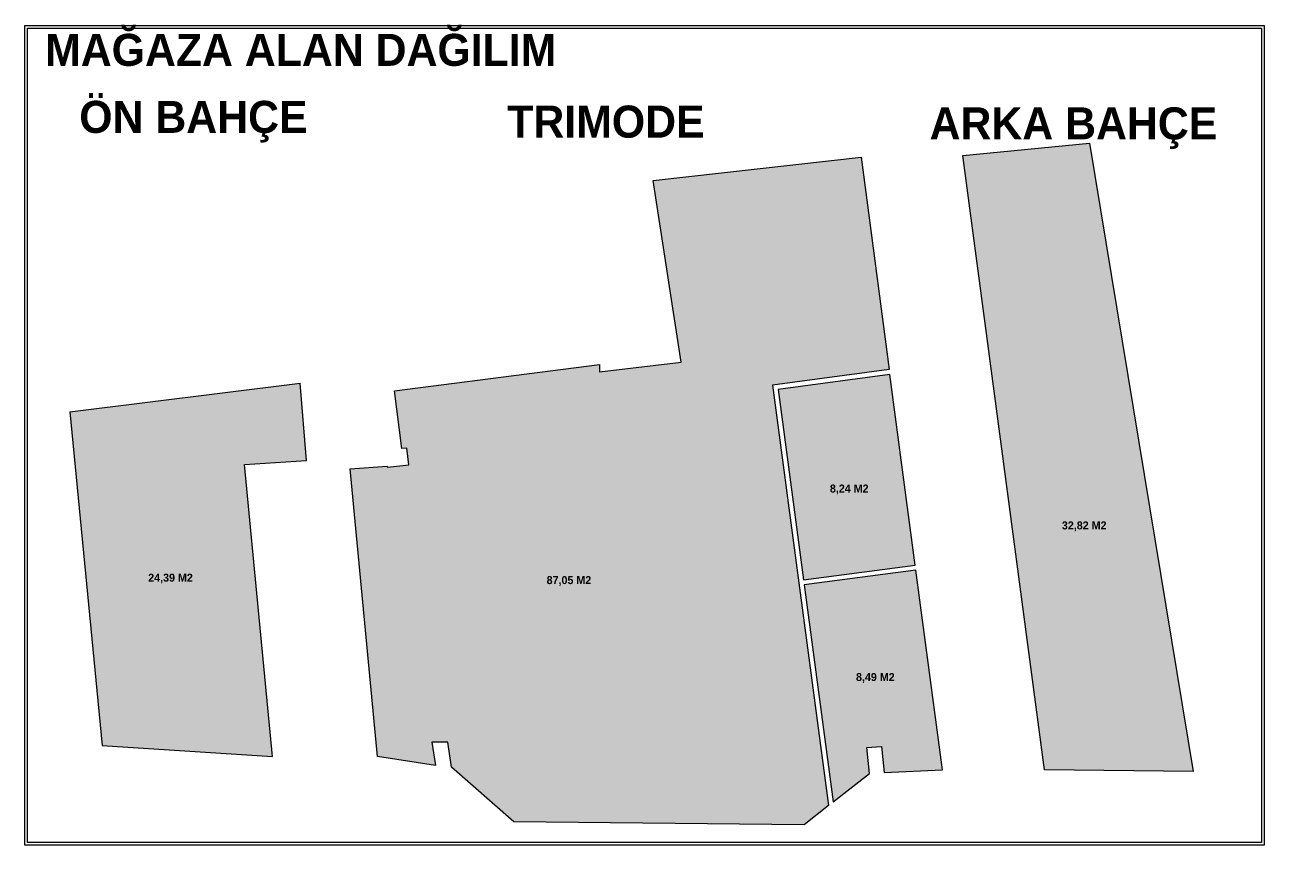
# Model space of a CAD drawing. Extents: x 24214 to 26635, y 31988 to 38688.
# Drawn here: x 24215 to 26635, y 35388 to 36990 of the extents above; entities that cross this region are included whole.
import ezdxf

# ---------------------------------------------------------------- set-up
doc = ezdxf.new("R2010")
doc.units = 0
doc.header["$MEASUREMENT"] = 0
for name, color, linetype in [('0_IO_00_DIMENSION_1-20', 1, 'Continuous'), ('0_TESTO', 7, 'Continuous'), ('Leica_3DDisto_2D', 5, 'Continuous')]:
    doc.layers.add(name, color=color, linetype=linetype)
doc.styles.get("Standard").update_dxf_attribs({"font": 'simplex'})

# ---------------------------------------------------------------- blocks, each defined once
blk = doc.blocks.new('A$C6AA29C70')
at = {"color": 3, "linetype": 'ByBlock'}
blk.add_line((0, 707.89), (453.43, 720.39), dxfattribs=at)
at = {"layer": 'Leica_3DDisto_2D', "color": 3}
for p, q in [((0, 707.89), (0, 53.6)), ((451.03, 569.1), (453.43, 720.39)), ((328.82, 0), (329.93, 572.91)), ((329.93, 572.91), (451.03, 569.1)), ((0, 53.6), (328.82, 0))]:
    blk.add_line(p, q, dxfattribs=at)
blk = doc.blocks.new('A$C6AA29D1F')
at = {"color": 3, "linetype": 'ByBlock'}
blk.add_line((42.1, 30.9), (0, 1240.42), dxfattribs=at)
at = {"layer": 'Leica_3DDisto_2D', "color": 3}
for p, q in [((0, 1240.42), (248.39, 1240.42)), ((248.39, 1240.42), (331.21, 0)), ((331.21, 0), (42.1, 30.9))]:
    blk.add_line(p, q, dxfattribs=at)

msp = doc.modelspace()

# ---------------------------------------------------------------- hatches: boundary and pattern name
at = {"layer": '0_IO_00_DIMENSION_1-20', "transparency": 33554457}
for points in [[(26293.6219, 36758.91397), (26046.40029, 36734.85014), (26205.47961, 35535.09816), (26496.22325, 35532.35226)], [(24302.34319, 36233.94762), (24365.57856, 35582.72055), (24698.03955, 35561.15104), (24643.77414, 36131.48635), (24764.67546, 36139.39818), (24752.44246, 36290.21189)]]:
    msp.add_hatch(color=3, dxfattribs=at).paths.add_polyline_path(points)
at = {"layer": '0_IO_00_DIMENSION_1-20', "transparency": 33554508}
h = msp.add_hatch(color=253, dxfattribs=at)
h.paths.add_polyline_path([(25736.23835, 35428.12816), (25783.81868, 35465.46116), (25674.59438, 36286.36298), (25902.53913, 36316.8634), (25847.62624, 36731.1003), (25441.56835, 36685.94816), (25496.14835, 36330.87816), (25336.62835, 36312.22816), (25336.62835, 36326.31494), (24936.24821, 36275.2705), (24950.64144, 36162.37346), (24960.75835, 36163.45816), (24964.50835, 36130.84816), (24922.63835, 36125.89816), (24922.27783, 36128.46621), (24849.77835, 36122.88816), (24903.19835, 35561.43816), (25016.36932, 35543.56907), (25009.66835, 35589.61816), (25040.94835, 35589.61816), (25048.05835, 35540.75816), (25169.39835, 35433.59816)])
h.paths.add_polyline_path([(25229.67429, 35891.05707), (25328.59352, 35891.05707), (25328.59352, 35917.46629), (25229.67429, 35917.46629)], flags=24)
h = msp.add_hatch(color=5, dxfattribs=at)
h.paths.add_polyline_path([(25735.08334, 35906.28694), (25953.15065, 35935.20458), (25903.87739, 36306.95575), (25685.82063, 36277.7784), (25735.08366, 35906.28698)])
h.paths.add_polyline_path([(25782.7621, 36069.80582), (25869.49728, 36069.80582), (25869.49728, 36096.21504), (25782.7621, 36096.21504)], flags=24)
h = msp.add_hatch(color=6, dxfattribs=at)
h.paths.add_polyline_path([(25792.95146, 35472.62703), (25864.15835, 35528.49816), (25858.79835, 35579.11816), (25887.36835, 35581.04816), (25892.72835, 35530.42816), (26006.20835, 35535.09816), (25954.48871, 35925.15984), (25736.44256, 35896.21773)])
h.paths.add_polyline_path([(25833.7621, 35701.80582), (25920.49728, 35701.80582), (25920.49728, 35728.21504), (25833.7621, 35728.21504)], flags=24)

# ---------------------------------------------------------------- linework, layer by layer
at = {"linetype": 'ByBlock', "transparency": 33554636}
for points in [[(24214.66835, 36988.22477), (26634.66835, 36988.22477), (26634.66835, 35388.22477), (24214.66835, 35388.22477)], [(24219.66835, 36983.22477), (26629.66835, 36983.22477), (26629.66835, 35393.22477), (24219.66835, 35393.22477)]]:
    msp.add_lwpolyline(points, close=True, dxfattribs=at)
at = {"transparency": 33554636}
for points in [[(25783.81868, 35465.46116), (25736.23835, 35428.12816), (25169.39835, 35433.59816), (25048.05835, 35540.75816), (25040.94835, 35589.61816), (25009.66835, 35589.61816), (25016.36932, 35543.56907), (24903.19835, 35561.43816), (24849.77835, 36122.88816), (24922.27783, 36128.46621), (24922.63835, 36125.89816), (24964.50835, 36130.84816), (24960.75835, 36163.45816), (24950.64144, 36162.37346), (24936.24821, 36275.2705), (25336.62835, 36326.31494), (25336.62835, 36312.22816), (25496.14835, 36330.87816), (25441.56835, 36685.94816), (25847.62624, 36731.1003), (25902.53913, 36316.8634), (25674.59438, 36286.36298), (25783.81868, 35465.46116)], [(25735.08334, 35906.28694), (25953.15065, 35935.20458), (25903.87739, 36306.95575), (25685.82063, 36277.7784), (25735.08366, 35906.28698)], [(25792.95146, 35472.62703), (25864.15835, 35528.49816), (25858.79835, 35579.11816), (25887.36835, 35581.04816), (25892.72835, 35530.42816), (26006.20835, 35535.09816), (25954.48871, 35925.15984), (25736.44256, 35896.21773), (25792.95146, 35472.62703)]]:
    msp.add_lwpolyline(points, dxfattribs=at)

# ---------------------------------------------------------------- block references
at = {"linetype": 'ByBlock', "transparency": 33554636}
for name, p, rotation in [('A$C6AA29D1F', (26166.57121, 35500.2649), 5.55948999558514), ('A$C6AA29C70', (24370.75886, 35529.37147), 5.546140014754946)]:
    msp.add_blockref(name, p, dxfattribs=dict(at, rotation=rotation))

# ---------------------------------------------------------------- texts
at = {"color": 1, "linetype": 'ByBlock', "transparency": 33554636, "char_height": 15.625, "attachment_point": 1}
for s, insert in [('\\pxql;\\fCentury Gothic|b1|i0|c238;8,24 M2\\fCentury Gothic|b1|i0|c162;\\P', (25786.66835, 36092.30879)), ('\\pxql;\\fCentury Gothic|b1|i0|c238;32,82 M2\\fCentury Gothic|b1|i0|c162;\\P', (26239.66835, 36020.30879)), ('\\pxql;\\fCentury Gothic|b1|i0|c238;24,39 M2\\fCentury Gothic|b1|i0|c162;\\P', (24455.66835, 35918.30879)), ('\\pxql;\\fCentury Gothic|b1|i0|c238;87,05 M2\\fCentury Gothic|b1|i0|c162;\\P', (25233.58054, 35913.56004)), ('\\pxql;\\fCentury Gothic|b1|i0|c238;8,49 M2\\fCentury Gothic|b1|i0|c162;\\P', (25837.66835, 35724.30879))]:
    msp.add_mtext_dynamic_manual_height_columns(s, width=119.7749768, gutter_width=31.25, heights=[0], dxfattribs=dict(at, insert=insert)).dxf.set("width", 364.5499536)
at = {"layer": '0_TESTO', "linetype": 'Continuous', "char_height": 62.5, "attachment_point": 1}
for s, width, insert in [('\\pxql;\\fCentury Gothic|b1|i0;MA\\fCentury Gothic|b1|i0|c162;ĞAZA ALAN DAĞILIM ', 1650.3064109, (24254.36194, 36972.06413)), ('\\pxql;\\fCentury Gothic|b1|i0;ÖN BAHÇE', 622.1998145, (24321.00218, 36841.22552)), ('\\pxql;\\fCentury Gothic|b1|i0;TRIMODE', 622.1998145, (25156.67372, 36832.00513)), ('\\pxql;\\fCentury Gothic|b1|i0;ARKA BAHÇE', 622.1998145, (25981.29978, 36828.59406))]:
    msp.add_mtext_dynamic_manual_height_columns(s, width=width, gutter_width=31.25, heights=[0], dxfattribs=dict(at, insert=insert)).dxf.set("width", 1458.1998145)

doc.saveas('drawing.dxf')
